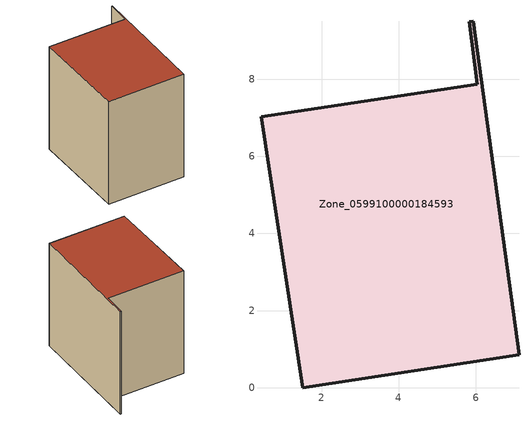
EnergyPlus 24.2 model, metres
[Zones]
Zone_0599100000184593
 floor ground (C_G): 0.43,7.03 6.04,7.87 5.83,9.49 5.93,9.5 7.12,0.85 1.52,0 z0
 wall outside (C_F): 7.12,0.85 5.93,9.5 5.83,9.49 6.04,7.87 0.43,7.03 1.52,0 7.12,0.85 z0:8.07
 roof outside (C_R): 6.04,7.87 0.43,7.03 1.52,0 7.12,0.85 5.93,9.5 5.83,9.49 z8.07
[BUILDING]
Pand.0599100000184593: North Axis=0; Terrain=City; Loads Convergence Tolerance Value=0.04; Temperature Convergence Tolerance Value=0.4; Solar Distribution=FullExterior; Maximum Number of Warmup Days=25; Minimum Number of Warmup Days=1
[Site:Location]
Rotterdam.The.Hague.AP_ZH_NLD Design_Conditions: Latitude=51.96; Longitude=4.45; Time Zone=1; Elevation=-4.5
[SITE:GROUNDTEMPERATURE:BUILDINGSURFACE]
18, 18, 18, 18, 18, 18, 18, 18, 18, 18, 18, 18
[MATERIAL] Thermal Absorptance=0.9; Solar Absorptance=0.7; Visible Absorptance=0.7
Name | Roughness | Thickness | Conductivity | Density | Specific Heat
G.TI.1946 | MediumSmooth | 0.15 | 1 | 540 | 1210
F.TI.1946 | Rough | 0.3 | 0.857143 | 1920 | 840
R.TI.1946 | MediumRough | 0.2 | 0.1 | 1500 | 1000
[CONSTRUCTION]
C_G: G.TI.1946
C_F: F.TI.1946
C_R: R.TI.1946
[ZONE]
Zone_0599100000184593: Type=1; Multiplier=1; Ceiling Height=Autocalculate; Volume=Autocalculate; Floor Area=autocalculate; Part of Total Floor Area=Yes
[ZONEINFILTRATION:DESIGNFLOWRATE]
Infil_Zone_0599100000184593: Zone or ZoneList or Space or SpaceList=Zone_0599100000184593; Schedule=AlwaysOn; Design Flow Rate Calculation Method=Flow/Area; Flow Rate per Floor Area=0.003; Constant Term Coefficient=1; Temperature Term Coefficient=0; Velocity Term Coefficient=0; Velocity Squared Term Coefficient=0
[HVACTEMPLATE:ZONE:IDEALLOADSAIRSYSTEM]
Zone_0599100000184593: Maximum Heating Supply Air Temperature=50; Minimum Cooling Supply Air Temperature=13; Maximum Heating Supply Air Humidity Ratio=0.0156; Minimum Cooling Supply Air Humidity Ratio=0.0077; Heating Limit=NoLimit; Cooling Limit=NoLimit; Dehumidification Control Type=ConstantSensibleHeatRatio; Cooling Sensible Heat Ratio=0.7; Dehumidification Setpoint=60; Humidification Control Type=None; Humidification Setpoint=30; Outdoor Air Method=None; Outdoor Air Flow Rate per Person=0.00944; Outdoor Air Flow Rate per Zone Floor Area=0; Outdoor Air Flow Rate per Zone=0; Demand Controlled Ventilation Type=None; Outdoor Air Economizer Type=NoEconomizer; Heat Recovery Type=None; Sensible Heat Recovery Effectiveness=0.7; Latent Heat Recovery Effectiveness=0.65
[ZONECONTROL:THERMOSTAT]
ThermostatControl_Zone_0599100000184593: Zone or ZoneList=Zone_0599100000184593; Control Type Schedule=DualSetpointControlType; Control 1=Thermostat_Zone_0599100000184593; Temperature Difference Between Cutout And Setpoint=0
[THERMOSTATSETPOINT:DUALSETPOINT]
Thermostat_Zone_0599100000184593: Heating Setpoint Temperature Schedule=HeatingSetpoint_Zone_0599100000184593; Cooling Setpoint Temperature Schedule=CoolingSetpoint_Zone_0599100000184593
[SCHEDULE:COMPACT]
HeatingSetpoint_Zone_0599100000184593: Through: 12/31, For: AllDays, Until: 24:00, 21
CoolingSetpoint_Zone_0599100000184593: Through: 12/31, For: AllDays, Until: 24:00, 24
DualSetpointControlType: Through: 12/31, For: AllDays, Until: 24:00, 4
AlwaysOn: Through: 12/31, For: AllDays, Until: 24:00, 1
